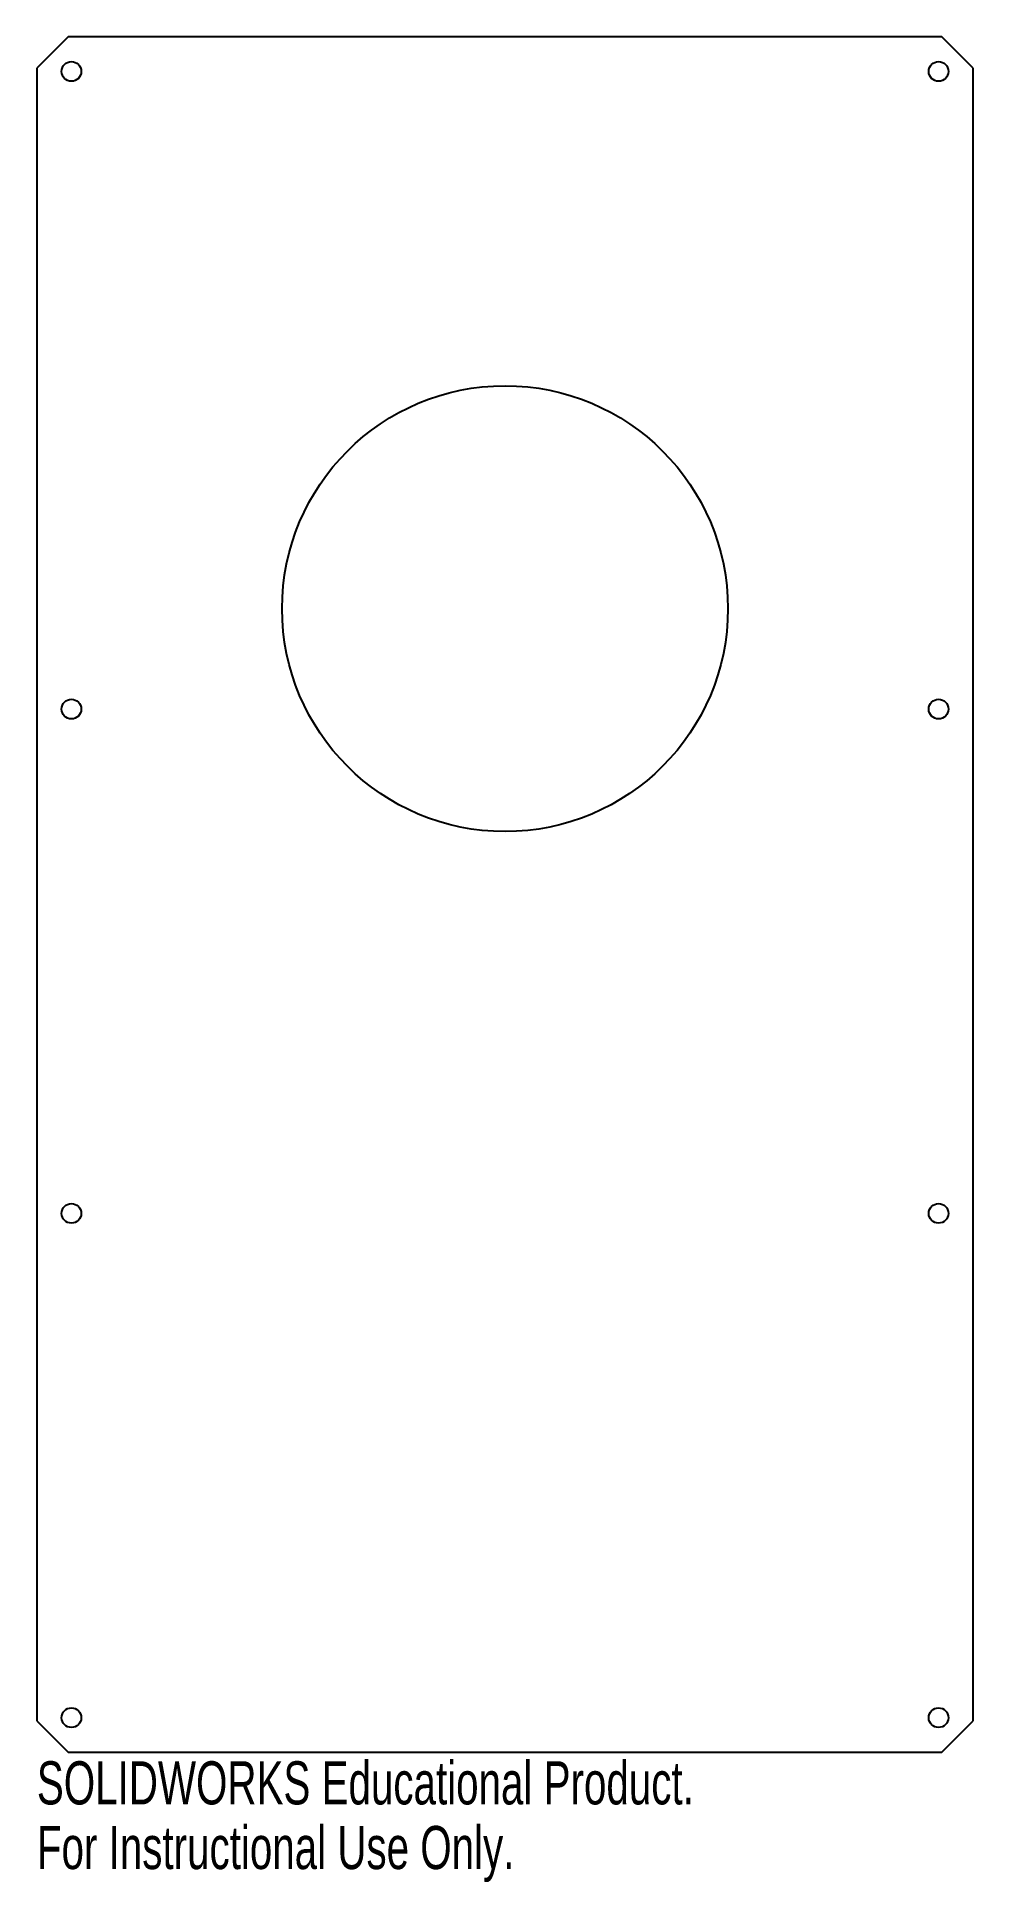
# Model space of a CAD drawing. Header units: millimetres. Extents: x -52 to 52, y -111 to 96.
import ezdxf

# ---------------------------------------------------------------- set-up
doc = ezdxf.new("R2010")
doc.units = ezdxf.units.MM
doc.styles.add('SLDTEXTSTYLE0', font='TXT', dxfattribs={"width": 0.7})

msp = doc.modelspace()

# ---------------------------------------------------------------- linework, layer by layer
at = {"color": 7, "linetype": 'Continuous', "lineweight": 25}
for p, q in [((-49, 96.17), (-52.5, 92.67)), ((49, 96.17), (-49, 96.17)), ((52.5, 92.67), (49, 96.17)), ((-52.5, 92.67), (-52.5, -92.67)), ((52.5, -92.67), (52.5, 92.67)), ((-52.5, -92.67), (-49, -96.17)), ((49, -96.17), (52.5, -92.67)), ((-49, -96.17), (49, -96.17))]:
    msp.add_line(p, q, dxfattribs=at)
for centre, radius in [((-48.63, 92.3), 1.1), ((48.63, 92.3), 1.1), ((0, 32.06), 25), ((-48.63, 20.8), 1.1), ((48.63, 20.8), 1.1), ((-48.63, -35.75), 1.1), ((48.63, -35.75), 1.1), ((-48.63, -92.3), 1.1), ((48.63, -92.3), 1.1)]:
    msp.add_circle(centre, radius, dxfattribs=at)

# ---------------------------------------------------------------- texts
at = {"color": 7, "linetype": 'Continuous', "char_height": 4.8336, "attachment_point": 1, "style": 'SLDTEXTSTYLE0'}
for s, insert in [('SOLIDWORKS Educational Product.', (-52.5, -97.19)), ('For Instructional Use Only.', (-52.5, -104.44))]:
    msp.add_mtext(s, dxfattribs=dict(at, insert=insert))

doc.saveas('drawing.dxf')
